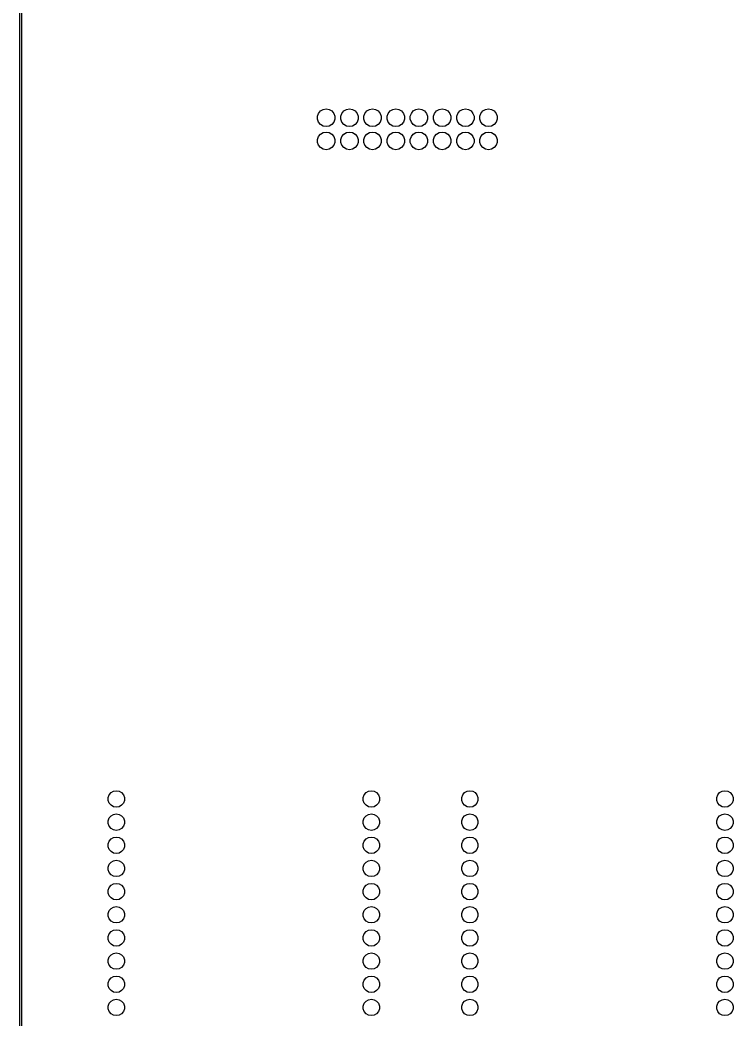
# Model space of a CAD drawing. Extents: x 25 to 346, y -457 to -16.
# Drawn here: x 25.3 to 103.4, y -346.1 to -236.5 of the extents above; entities that cross this region are included whole.
import ezdxf

# ---------------------------------------------------------------- set-up
doc = ezdxf.new("R2010")
doc.units = 0
doc.header["$MEASUREMENT"] = 0
doc.layers.add('BLACK', color=7, linetype='CONTINUOUS')

msp = doc.modelspace()

# ---------------------------------------------------------------- linework, layer by layer
at = {"layer": 'Black'}
for p, q in [((25.325, -456.565), (25.325, -16.51)), ((25.475, -16.585), (25.475, -456.49)), ((58.2565, -246.517), (58.5469, -246.349)), ((58.5469, -246.349), (58.8772, -246.291)), ((58.8772, -246.291), (59.2075, -246.349)), ((59.2075, -246.349), (59.4979, -246.517)), ((60.7965, -246.517), (61.0869, -246.349)), ((61.0869, -246.349), (61.4172, -246.291)), ((61.4172, -246.291), (61.7475, -246.349)), ((61.7475, -246.349), (62.0379, -246.517)), ((63.3365, -246.517), (63.6269, -246.349)), ((63.6269, -246.349), (63.9572, -246.291)), ((63.9572, -246.291), (64.2875, -246.349)), ((64.2875, -246.349), (64.5779, -246.517)), ((65.8765, -246.517), (66.1669, -246.349)), ((66.1669, -246.349), (66.4972, -246.291)), ((66.4972, -246.291), (66.8275, -246.349)), ((66.8275, -246.349), (67.1179, -246.517)), ((68.4165, -246.517), (68.7069, -246.349)), ((68.7069, -246.349), (69.0372, -246.291)), ((69.0372, -246.291), (69.3675, -246.349)), ((69.3675, -246.349), (69.6579, -246.517)), ((70.9565, -246.517), (71.2469, -246.349)), ((71.2469, -246.349), (71.5772, -246.291)), ((71.5772, -246.291), (71.9075, -246.349)), ((71.9075, -246.349), (72.1979, -246.517)), ((73.4965, -246.517), (73.7869, -246.349)), ((73.7869, -246.349), (74.1172, -246.291)), ((74.1172, -246.291), (74.4475, -246.349)), ((74.4475, -246.349), (74.7379, -246.517)), ((76.0365, -246.517), (76.3269, -246.349)), ((76.3269, -246.349), (76.6572, -246.291)), ((76.6572, -246.291), (76.9875, -246.349)), ((76.9875, -246.349), (77.2779, -246.517)), ((57.9262, -247.089), (58.0409, -246.773)), ((57.9262, -247.424), (57.9262, -247.089)), ((58.0409, -247.739), (57.9262, -247.424)), ((58.0409, -246.773), (58.2565, -246.517)), ((59.4979, -246.517), (59.7135, -246.773)), ((59.7135, -246.773), (59.8282, -247.089)), ((59.8282, -247.424), (59.7135, -247.739)), ((59.8282, -247.089), (59.8282, -247.424)), ((60.4662, -247.089), (60.5809, -246.773)), ((60.4662, -247.424), (60.4662, -247.089)), ((60.5809, -247.739), (60.4662, -247.424)), ((60.5809, -246.773), (60.7965, -246.517)), ((62.0379, -246.517), (62.2535, -246.773)), ((62.2535, -246.773), (62.3682, -247.089)), ((62.3682, -247.424), (62.2535, -247.739)), ((62.3682, -247.089), (62.3682, -247.424)), ((63.0062, -247.089), (63.1209, -246.773)), ((63.0062, -247.424), (63.0062, -247.089)), ((63.1209, -247.739), (63.0062, -247.424)), ((63.1209, -246.773), (63.3365, -246.517)), ((64.5779, -246.517), (64.7935, -246.773)), ((64.7935, -246.773), (64.9082, -247.089)), ((64.9082, -247.424), (64.7935, -247.739)), ((64.9082, -247.089), (64.9082, -247.424)), ((65.5462, -247.089), (65.6609, -246.773)), ((65.5462, -247.424), (65.5462, -247.089)), ((65.6609, -247.739), (65.5462, -247.424)), ((65.6609, -246.773), (65.8765, -246.517)), ((67.1179, -246.517), (67.3335, -246.773)), ((67.3335, -246.773), (67.4482, -247.089)), ((67.4482, -247.424), (67.3335, -247.739)), ((67.4482, -247.089), (67.4482, -247.424)), ((68.0862, -247.089), (68.2009, -246.773)), ((68.0862, -247.424), (68.0862, -247.089)), ((68.2009, -247.739), (68.0862, -247.424)), ((68.2009, -246.773), (68.4165, -246.517)), ((69.6579, -246.517), (69.8735, -246.773)), ((69.8735, -246.773), (69.9882, -247.089)), ((69.9882, -247.424), (69.8735, -247.739)), ((69.9882, -247.089), (69.9882, -247.424)), ((70.6262, -247.089), (70.7409, -246.773)), ((70.6262, -247.424), (70.6262, -247.089)), ((70.7409, -247.739), (70.6262, -247.424)), ((70.7409, -246.773), (70.9565, -246.517)), ((72.1979, -246.517), (72.4135, -246.773)), ((72.4135, -246.773), (72.5282, -247.089)), ((72.5282, -247.424), (72.4135, -247.739)), ((72.5282, -247.089), (72.5282, -247.424)), ((73.1662, -247.089), (73.2809, -246.773)), ((73.1662, -247.424), (73.1662, -247.089)), ((73.2809, -247.739), (73.1662, -247.424)), ((73.2809, -246.773), (73.4965, -246.517)), ((74.7379, -246.517), (74.9535, -246.773)), ((74.9535, -246.773), (75.0682, -247.089)), ((75.0682, -247.424), (74.9535, -247.739)), ((75.0682, -247.089), (75.0682, -247.424)), ((75.7062, -247.089), (75.8209, -246.773)), ((75.7062, -247.424), (75.7062, -247.089)), ((75.8209, -247.739), (75.7062, -247.424)), ((75.8209, -246.773), (76.0365, -246.517)), ((77.2779, -246.517), (77.4935, -246.773)), ((77.4935, -246.773), (77.6082, -247.089)), ((77.6082, -247.424), (77.4935, -247.739)), ((77.6082, -247.089), (77.6082, -247.424)), ((58.2565, -247.996), (58.0409, -247.739)), ((58.5469, -248.164), (58.2565, -247.996)), ((58.8772, -248.222), (58.5469, -248.164)), ((59.2075, -248.164), (58.8772, -248.222)), ((59.4979, -247.996), (59.2075, -248.164)), ((59.7135, -247.739), (59.4979, -247.996)), ((60.7965, -247.996), (60.5809, -247.739)), ((61.0869, -248.164), (60.7965, -247.996)), ((61.4172, -248.222), (61.0869, -248.164)), ((61.7475, -248.164), (61.4172, -248.222)), ((62.0379, -247.996), (61.7475, -248.164)), ((62.2535, -247.739), (62.0379, -247.996)), ((63.3365, -247.996), (63.1209, -247.739)), ((63.6269, -248.164), (63.3365, -247.996)), ((63.9572, -248.222), (63.6269, -248.164)), ((64.2875, -248.164), (63.9572, -248.222)), ((64.5779, -247.996), (64.2875, -248.164)), ((64.7935, -247.739), (64.5779, -247.996)), ((65.8765, -247.996), (65.6609, -247.739)), ((66.1669, -248.164), (65.8765, -247.996)), ((66.4972, -248.222), (66.1669, -248.164)), ((66.8275, -248.164), (66.4972, -248.222)), ((67.1179, -247.996), (66.8275, -248.164)), ((67.3335, -247.739), (67.1179, -247.996)), ((68.4165, -247.996), (68.2009, -247.739)), ((68.7069, -248.164), (68.4165, -247.996)), ((69.0372, -248.222), (68.7069, -248.164)), ((69.3675, -248.164), (69.0372, -248.222)), ((69.6579, -247.996), (69.3675, -248.164)), ((69.8735, -247.739), (69.6579, -247.996)), ((70.9565, -247.996), (70.7409, -247.739)), ((71.2469, -248.164), (70.9565, -247.996)), ((71.5772, -248.222), (71.2469, -248.164)), ((71.9075, -248.164), (71.5772, -248.222)), ((72.1979, -247.996), (71.9075, -248.164)), ((72.4135, -247.739), (72.1979, -247.996)), ((73.4965, -247.996), (73.2809, -247.739)), ((73.7869, -248.164), (73.4965, -247.996)), ((74.1172, -248.222), (73.7869, -248.164)), ((74.4475, -248.164), (74.1172, -248.222)), ((74.7379, -247.996), (74.4475, -248.164)), ((74.9535, -247.739), (74.7379, -247.996)), ((76.0365, -247.996), (75.8209, -247.739)), ((76.3269, -248.164), (76.0365, -247.996)), ((76.6572, -248.222), (76.3269, -248.164)), ((76.9875, -248.164), (76.6572, -248.222)), ((77.2779, -247.996), (76.9875, -248.164)), ((77.4935, -247.739), (77.2779, -247.996)), ((57.9262, -249.629), (58.0409, -249.313)), ((57.9262, -249.964), (57.9262, -249.629)), ((58.0409, -249.313), (58.2565, -249.057)), ((58.2565, -249.057), (58.5469, -248.889)), ((58.5469, -248.889), (58.8772, -248.831)), ((58.8772, -248.831), (59.2075, -248.889)), ((59.2075, -248.889), (59.4979, -249.057)), ((59.4979, -249.057), (59.7135, -249.313)), ((59.7135, -249.313), (59.8282, -249.629)), ((59.8282, -249.629), (59.8282, -249.964)), ((60.4662, -249.629), (60.5809, -249.313)), ((60.4662, -249.964), (60.4662, -249.629)), ((60.5809, -249.313), (60.7965, -249.057)), ((60.7965, -249.057), (61.0869, -248.889)), ((61.0869, -248.889), (61.4172, -248.831)), ((61.4172, -248.831), (61.7475, -248.889)), ((61.7475, -248.889), (62.0379, -249.057)), ((62.0379, -249.057), (62.2535, -249.313)), ((62.2535, -249.313), (62.3682, -249.629)), ((62.3682, -249.629), (62.3682, -249.964)), ((63.0062, -249.629), (63.1209, -249.313)), ((63.0062, -249.964), (63.0062, -249.629)), ((63.1209, -249.313), (63.3365, -249.057)), ((63.3365, -249.057), (63.6269, -248.889)), ((63.6269, -248.889), (63.9572, -248.831)), ((63.9572, -248.831), (64.2875, -248.889)), ((64.2875, -248.889), (64.5779, -249.057)), ((64.5779, -249.057), (64.7935, -249.313)), ((64.7935, -249.313), (64.9082, -249.629)), ((64.9082, -249.629), (64.9082, -249.964)), ((65.5462, -249.629), (65.6609, -249.313)), ((65.5462, -249.964), (65.5462, -249.629)), ((65.6609, -249.313), (65.8765, -249.057)), ((65.8765, -249.057), (66.1669, -248.889)), ((66.1669, -248.889), (66.4972, -248.831)), ((66.4972, -248.831), (66.8275, -248.889)), ((66.8275, -248.889), (67.1179, -249.057)), ((67.1179, -249.057), (67.3335, -249.313)), ((67.3335, -249.313), (67.4482, -249.629)), ((67.4482, -249.629), (67.4482, -249.964)), ((68.0862, -249.629), (68.2009, -249.313)), ((68.0862, -249.964), (68.0862, -249.629)), ((68.2009, -249.313), (68.4165, -249.057)), ((68.4165, -249.057), (68.7069, -248.889)), ((68.7069, -248.889), (69.0372, -248.831)), ((69.0372, -248.831), (69.3675, -248.889)), ((69.3675, -248.889), (69.6579, -249.057)), ((69.6579, -249.057), (69.8735, -249.313)), ((69.8735, -249.313), (69.9882, -249.629)), ((69.9882, -249.629), (69.9882, -249.964)), ((70.6262, -249.629), (70.7409, -249.313)), ((70.6262, -249.964), (70.6262, -249.629)), ((70.7409, -249.313), (70.9565, -249.057)), ((70.9565, -249.057), (71.2469, -248.889)), ((71.2469, -248.889), (71.5772, -248.831)), ((71.5772, -248.831), (71.9075, -248.889)), ((71.9075, -248.889), (72.1979, -249.057)), ((72.1979, -249.057), (72.4135, -249.313)), ((72.4135, -249.313), (72.5282, -249.629)), ((72.5282, -249.629), (72.5282, -249.964)), ((73.1662, -249.629), (73.2809, -249.313)), ((73.1662, -249.964), (73.1662, -249.629)), ((73.2809, -249.313), (73.4965, -249.057)), ((73.4965, -249.057), (73.7869, -248.889)), ((73.7869, -248.889), (74.1172, -248.831)), ((74.1172, -248.831), (74.4475, -248.889)), ((74.4475, -248.889), (74.7379, -249.057)), ((74.7379, -249.057), (74.9535, -249.313)), ((74.9535, -249.313), (75.0682, -249.629)), ((75.0682, -249.629), (75.0682, -249.964)), ((75.7062, -249.629), (75.8209, -249.313)), ((75.7062, -249.964), (75.7062, -249.629)), ((75.8209, -249.313), (76.0365, -249.057)), ((76.0365, -249.057), (76.3269, -248.889)), ((76.3269, -248.889), (76.6572, -248.831)), ((76.6572, -248.831), (76.9875, -248.889)), ((76.9875, -248.889), (77.2779, -249.057)), ((77.2779, -249.057), (77.4935, -249.313)), ((77.4935, -249.313), (77.6082, -249.629)), ((77.6082, -249.629), (77.6082, -249.964)), ((58.0409, -250.279), (57.9262, -249.964)), ((58.2565, -250.536), (58.0409, -250.279)), ((58.5469, -250.704), (58.2565, -250.536)), ((58.8772, -250.762), (58.5469, -250.704)), ((59.2075, -250.704), (58.8772, -250.762)), ((59.4979, -250.536), (59.2075, -250.704)), ((59.7135, -250.279), (59.4979, -250.536)), ((59.8282, -249.964), (59.7135, -250.279)), ((60.5809, -250.279), (60.4662, -249.964)), ((60.7965, -250.536), (60.5809, -250.279)), ((61.0869, -250.704), (60.7965, -250.536)), ((61.4172, -250.762), (61.0869, -250.704)), ((61.7475, -250.704), (61.4172, -250.762)), ((62.0379, -250.536), (61.7475, -250.704)), ((62.2535, -250.279), (62.0379, -250.536)), ((62.3682, -249.964), (62.2535, -250.279)), ((63.1209, -250.279), (63.0062, -249.964)), ((63.3365, -250.536), (63.1209, -250.279)), ((63.6269, -250.704), (63.3365, -250.536)), ((63.9572, -250.762), (63.6269, -250.704)), ((64.2875, -250.704), (63.9572, -250.762)), ((64.5779, -250.536), (64.2875, -250.704)), ((64.7935, -250.279), (64.5779, -250.536)), ((64.9082, -249.964), (64.7935, -250.279)), ((65.6609, -250.279), (65.5462, -249.964)), ((65.8765, -250.536), (65.6609, -250.279)), ((66.1669, -250.704), (65.8765, -250.536)), ((66.4972, -250.762), (66.1669, -250.704)), ((66.8275, -250.704), (66.4972, -250.762)), ((67.1179, -250.536), (66.8275, -250.704)), ((67.3335, -250.279), (67.1179, -250.536)), ((67.4482, -249.964), (67.3335, -250.279)), ((68.2009, -250.279), (68.0862, -249.964)), ((68.4165, -250.536), (68.2009, -250.279)), ((68.7069, -250.704), (68.4165, -250.536)), ((69.0372, -250.762), (68.7069, -250.704)), ((69.3675, -250.704), (69.0372, -250.762)), ((69.6579, -250.536), (69.3675, -250.704)), ((69.8735, -250.279), (69.6579, -250.536)), ((69.9882, -249.964), (69.8735, -250.279)), ((70.7409, -250.279), (70.6262, -249.964)), ((70.9565, -250.536), (70.7409, -250.279)), ((71.2469, -250.704), (70.9565, -250.536)), ((71.5772, -250.762), (71.2469, -250.704)), ((71.9075, -250.704), (71.5772, -250.762)), ((72.1979, -250.536), (71.9075, -250.704)), ((72.4135, -250.279), (72.1979, -250.536)), ((72.5282, -249.964), (72.4135, -250.279)), ((73.2809, -250.279), (73.1662, -249.964)), ((73.4965, -250.536), (73.2809, -250.279)), ((73.7869, -250.704), (73.4965, -250.536)), ((74.1172, -250.762), (73.7869, -250.704)), ((74.4475, -250.704), (74.1172, -250.762)), ((74.7379, -250.536), (74.4475, -250.704)), ((74.9535, -250.279), (74.7379, -250.536)), ((75.0682, -249.964), (74.9535, -250.279)), ((75.8209, -250.279), (75.7062, -249.964)), ((76.0365, -250.536), (75.8209, -250.279)), ((76.3269, -250.704), (76.0365, -250.536)), ((76.6572, -250.762), (76.3269, -250.704)), ((76.9875, -250.704), (76.6572, -250.762)), ((77.2779, -250.536), (76.9875, -250.704)), ((77.4935, -250.279), (77.2779, -250.536)), ((77.6082, -249.964), (77.4935, -250.279)), ((34.9893, -321.788), (35.0964, -321.494)), ((34.9893, -322.102), (34.9893, -321.788)), ((35.0964, -321.494), (35.2977, -321.254)), ((35.2977, -321.254), (35.569, -321.097)), ((35.569, -321.097), (35.8775, -321.043)), ((35.8775, -321.043), (36.186, -321.097)), ((36.186, -321.097), (36.4573, -321.254)), ((36.4573, -321.254), (36.6586, -321.494)), ((36.6586, -321.494), (36.7657, -321.788)), ((36.7657, -321.788), (36.7657, -322.102)), ((62.9293, -321.788), (63.0364, -321.494)), ((62.9293, -322.102), (62.9293, -321.788)), ((63.0364, -321.494), (63.2377, -321.254)), ((63.2377, -321.254), (63.509, -321.097)), ((63.509, -321.097), (63.8175, -321.043)), ((63.8175, -321.043), (64.126, -321.097)), ((64.126, -321.097), (64.3973, -321.254)), ((64.3973, -321.254), (64.5986, -321.494)), ((64.5986, -321.494), (64.7057, -321.788)), ((64.7057, -321.788), (64.7057, -322.102)), ((73.7243, -321.788), (73.8314, -321.494)), ((73.7243, -322.102), (73.7243, -321.788)), ((73.8314, -321.494), (74.0327, -321.254)), ((74.0327, -321.254), (74.304, -321.097)), ((74.304, -321.097), (74.6125, -321.043)), ((74.6125, -321.043), (74.921, -321.097)), ((74.921, -321.097), (75.1923, -321.254)), ((75.1923, -321.254), (75.3936, -321.494)), ((75.3936, -321.494), (75.5007, -321.788)), ((75.5007, -321.788), (75.5007, -322.102)), ((101.664, -321.788), (101.771, -321.494)), ((101.664, -322.102), (101.664, -321.788)), ((101.771, -321.494), (101.973, -321.254)), ((101.973, -321.254), (102.244, -321.097)), ((102.244, -321.097), (102.552, -321.043)), ((102.552, -321.043), (102.861, -321.097)), ((102.861, -321.097), (103.132, -321.254)), ((103.132, -321.254), (103.334, -321.494)), ((103.334, -321.494), (103.441, -321.788)), ((103.441, -321.788), (103.441, -322.102)), ((35.0964, -322.396), (34.9893, -322.102)), ((35.2977, -322.636), (35.0964, -322.396)), ((35.569, -322.793), (35.2977, -322.636)), ((35.8775, -322.847), (35.569, -322.793)), ((36.186, -322.793), (35.8775, -322.847)), ((36.4573, -322.636), (36.186, -322.793)), ((36.6586, -322.396), (36.4573, -322.636)), ((36.7657, -322.102), (36.6586, -322.396)), ((63.0364, -322.396), (62.9293, -322.102)), ((63.2377, -322.636), (63.0364, -322.396)), ((63.509, -322.793), (63.2377, -322.636)), ((63.8175, -322.847), (63.509, -322.793)), ((64.126, -322.793), (63.8175, -322.847)), ((64.3973, -322.636), (64.126, -322.793)), ((64.5986, -322.396), (64.3973, -322.636)), ((64.7057, -322.102), (64.5986, -322.396)), ((73.8314, -322.396), (73.7243, -322.102)), ((74.0327, -322.636), (73.8314, -322.396)), ((74.304, -322.793), (74.0327, -322.636)), ((74.6125, -322.847), (74.304, -322.793)), ((74.921, -322.793), (74.6125, -322.847)), ((75.1923, -322.636), (74.921, -322.793)), ((75.3936, -322.396), (75.1923, -322.636)), ((75.5007, -322.102), (75.3936, -322.396)), ((101.771, -322.396), (101.664, -322.102)), ((101.973, -322.636), (101.771, -322.396)), ((102.244, -322.793), (101.973, -322.636)), ((102.552, -322.847), (102.244, -322.793)), ((102.861, -322.793), (102.552, -322.847)), ((103.132, -322.636), (102.861, -322.793)), ((103.334, -322.396), (103.132, -322.636)), ((103.441, -322.102), (103.334, -322.396)), ((34.9893, -324.328), (35.0964, -324.034)), ((35.0964, -324.034), (35.2977, -323.794)), ((35.2977, -323.794), (35.569, -323.637)), ((35.569, -323.637), (35.8775, -323.583)), ((35.8775, -323.583), (36.186, -323.637)), ((36.186, -323.637), (36.4573, -323.794)), ((36.4573, -323.794), (36.6586, -324.034)), ((36.6586, -324.034), (36.7657, -324.328)), ((62.9293, -324.328), (63.0364, -324.034)), ((63.0364, -324.034), (63.2377, -323.794)), ((63.2377, -323.794), (63.509, -323.637)), ((63.509, -323.637), (63.8175, -323.583)), ((63.8175, -323.583), (64.126, -323.637)), ((64.126, -323.637), (64.3973, -323.794)), ((64.3973, -323.794), (64.5986, -324.034)), ((64.5986, -324.034), (64.7057, -324.328)), ((73.7243, -324.328), (73.8314, -324.034)), ((73.8314, -324.034), (74.0327, -323.794)), ((74.0327, -323.794), (74.304, -323.637)), ((74.304, -323.637), (74.6125, -323.583)), ((74.6125, -323.583), (74.921, -323.637)), ((74.921, -323.637), (75.1923, -323.794)), ((75.1923, -323.794), (75.3936, -324.034)), ((75.3936, -324.034), (75.5007, -324.328)), ((101.664, -324.328), (101.771, -324.034)), ((101.771, -324.034), (101.973, -323.794)), ((101.973, -323.794), (102.244, -323.637)), ((102.244, -323.637), (102.552, -323.583)), ((102.552, -323.583), (102.861, -323.637)), ((102.861, -323.637), (103.132, -323.794)), ((103.132, -323.794), (103.334, -324.034)), ((103.334, -324.034), (103.441, -324.328)), ((34.9893, -324.642), (34.9893, -324.328)), ((35.0964, -324.936), (34.9893, -324.642)), ((35.2977, -325.176), (35.0964, -324.936)), ((35.569, -325.333), (35.2977, -325.176)), ((36.4573, -325.176), (36.186, -325.333)), ((36.6586, -324.936), (36.4573, -325.176)), ((36.7657, -324.642), (36.6586, -324.936)), ((36.7657, -324.328), (36.7657, -324.642)), ((62.9293, -324.642), (62.9293, -324.328)), ((63.0364, -324.936), (62.9293, -324.642)), ((63.2377, -325.176), (63.0364, -324.936)), ((63.509, -325.333), (63.2377, -325.176)), ((64.3973, -325.176), (64.126, -325.333)), ((64.5986, -324.936), (64.3973, -325.176)), ((64.7057, -324.642), (64.5986, -324.936)), ((64.7057, -324.328), (64.7057, -324.642)), ((73.7243, -324.642), (73.7243, -324.328)), ((73.8314, -324.936), (73.7243, -324.642)), ((74.0327, -325.176), (73.8314, -324.936)), ((74.304, -325.333), (74.0327, -325.176)), ((75.1923, -325.176), (74.921, -325.333)), ((75.3936, -324.936), (75.1923, -325.176)), ((75.5007, -324.642), (75.3936, -324.936)), ((75.5007, -324.328), (75.5007, -324.642)), ((101.664, -324.642), (101.664, -324.328)), ((101.771, -324.936), (101.664, -324.642)), ((101.973, -325.176), (101.771, -324.936)), ((102.244, -325.333), (101.973, -325.176)), ((103.132, -325.176), (102.861, -325.333)), ((103.334, -324.936), (103.132, -325.176)), ((103.441, -324.642), (103.334, -324.936)), ((103.441, -324.328), (103.441, -324.642)), ((35.0964, -326.574), (35.2977, -326.334)), ((35.2977, -326.334), (35.569, -326.177)), ((35.8775, -325.387), (35.569, -325.333)), ((35.569, -326.177), (35.8775, -326.123)), ((36.186, -325.333), (35.8775, -325.387)), ((35.8775, -326.123), (36.186, -326.177)), ((36.186, -326.177), (36.4573, -326.334)), ((36.4573, -326.334), (36.6586, -326.574)), ((63.0364, -326.574), (63.2377, -326.334)), ((63.2377, -326.334), (63.509, -326.177)), ((63.8175, -325.387), (63.509, -325.333)), ((63.509, -326.177), (63.8175, -326.123)), ((64.126, -325.333), (63.8175, -325.387)), ((63.8175, -326.123), (64.126, -326.177)), ((64.126, -326.177), (64.3973, -326.334)), ((64.3973, -326.334), (64.5986, -326.574)), ((73.8314, -326.574), (74.0327, -326.334)), ((74.0327, -326.334), (74.304, -326.177)), ((74.6125, -325.387), (74.304, -325.333)), ((74.304, -326.177), (74.6125, -326.123)), ((74.921, -325.333), (74.6125, -325.387)), ((74.6125, -326.123), (74.921, -326.177)), ((74.921, -326.177), (75.1923, -326.334)), ((75.1923, -326.334), (75.3936, -326.574)), ((101.771, -326.574), (101.973, -326.334)), ((101.973, -326.334), (102.244, -326.177)), ((102.552, -325.387), (102.244, -325.333)), ((102.244, -326.177), (102.552, -326.123)), ((102.861, -325.333), (102.552, -325.387)), ((102.552, -326.123), (102.861, -326.177)), ((102.861, -326.177), (103.132, -326.334)), ((103.132, -326.334), (103.334, -326.574)), ((34.9893, -326.868), (35.0964, -326.574)), ((34.9893, -327.182), (34.9893, -326.868)), ((35.0964, -327.476), (34.9893, -327.182)), ((35.2977, -327.716), (35.0964, -327.476)), ((36.6586, -327.476), (36.4573, -327.716)), ((36.6586, -326.574), (36.7657, -326.868)), ((36.7657, -327.182), (36.6586, -327.476)), ((36.7657, -326.868), (36.7657, -327.182)), ((62.9293, -326.868), (63.0364, -326.574)), ((62.9293, -327.182), (62.9293, -326.868)), ((63.0364, -327.476), (62.9293, -327.182)), ((63.2377, -327.716), (63.0364, -327.476)), ((64.5986, -327.476), (64.3973, -327.716)), ((64.5986, -326.574), (64.7057, -326.868)), ((64.7057, -327.182), (64.5986, -327.476)), ((64.7057, -326.868), (64.7057, -327.182)), ((73.7243, -326.868), (73.8314, -326.574)), ((73.7243, -327.182), (73.7243, -326.868)), ((73.8314, -327.476), (73.7243, -327.182)), ((74.0327, -327.716), (73.8314, -327.476)), ((75.3936, -327.476), (75.1923, -327.716)), ((75.3936, -326.574), (75.5007, -326.868)), ((75.5007, -327.182), (75.3936, -327.476)), ((75.5007, -326.868), (75.5007, -327.182)), ((101.664, -326.868), (101.771, -326.574)), ((101.664, -327.182), (101.664, -326.868)), ((101.771, -327.476), (101.664, -327.182)), ((101.973, -327.716), (101.771, -327.476)), ((103.334, -327.476), (103.132, -327.716)), ((103.334, -326.574), (103.441, -326.868)), ((103.441, -327.182), (103.334, -327.476)), ((103.441, -326.868), (103.441, -327.182)), ((35.569, -327.873), (35.2977, -327.716)), ((35.8775, -327.927), (35.569, -327.873)), ((36.186, -327.873), (35.8775, -327.927)), ((36.4573, -327.716), (36.186, -327.873)), ((63.509, -327.873), (63.2377, -327.716)), ((63.8175, -327.927), (63.509, -327.873)), ((64.126, -327.873), (63.8175, -327.927)), ((64.3973, -327.716), (64.126, -327.873)), ((74.304, -327.873), (74.0327, -327.716)), ((74.6125, -327.927), (74.304, -327.873)), ((74.921, -327.873), (74.6125, -327.927)), ((75.1923, -327.716), (74.921, -327.873)), ((102.244, -327.873), (101.973, -327.716)), ((102.552, -327.927), (102.244, -327.873)), ((102.861, -327.873), (102.552, -327.927)), ((103.132, -327.716), (102.861, -327.873)), ((34.9893, -329.408), (35.0964, -329.114)), ((34.9893, -329.722), (34.9893, -329.408)), ((35.0964, -329.114), (35.2977, -328.874)), ((35.2977, -328.874), (35.569, -328.717)), ((35.569, -328.717), (35.8775, -328.663)), ((35.8775, -328.663), (36.186, -328.717)), ((36.186, -328.717), (36.4573, -328.874)), ((36.4573, -328.874), (36.6586, -329.114)), ((36.6586, -329.114), (36.7657, -329.408)), ((36.7657, -329.408), (36.7657, -329.722)), ((62.9293, -329.408), (63.0364, -329.114)), ((62.9293, -329.722), (62.9293, -329.408)), ((63.0364, -329.114), (63.2377, -328.874)), ((63.2377, -328.874), (63.509, -328.717)), ((63.509, -328.717), (63.8175, -328.663)), ((63.8175, -328.663), (64.126, -328.717)), ((64.126, -328.717), (64.3973, -328.874)), ((64.3973, -328.874), (64.5986, -329.114)), ((64.5986, -329.114), (64.7057, -329.408)), ((64.7057, -329.408), (64.7057, -329.722)), ((73.7243, -329.408), (73.8314, -329.114)), ((73.7243, -329.722), (73.7243, -329.408)), ((73.8314, -329.114), (74.0327, -328.874)), ((74.0327, -328.874), (74.304, -328.717)), ((74.304, -328.717), (74.6125, -328.663)), ((74.6125, -328.663), (74.921, -328.717)), ((74.921, -328.717), (75.1923, -328.874)), ((75.1923, -328.874), (75.3936, -329.114)), ((75.3936, -329.114), (75.5007, -329.408)), ((75.5007, -329.408), (75.5007, -329.722)), ((101.664, -329.408), (101.771, -329.114)), ((101.664, -329.722), (101.664, -329.408)), ((101.771, -329.114), (101.973, -328.874)), ((101.973, -328.874), (102.244, -328.717)), ((102.244, -328.717), (102.552, -328.663)), ((102.552, -328.663), (102.861, -328.717)), ((102.861, -328.717), (103.132, -328.874)), ((103.132, -328.874), (103.334, -329.114)), ((103.334, -329.114), (103.441, -329.408)), ((103.441, -329.408), (103.441, -329.722)), ((35.0964, -330.016), (34.9893, -329.722)), ((35.2977, -330.256), (35.0964, -330.016)), ((35.569, -330.413), (35.2977, -330.256)), ((35.8775, -330.467), (35.569, -330.413)), ((36.186, -330.413), (35.8775, -330.467)), ((36.4573, -330.256), (36.186, -330.413)), ((36.6586, -330.016), (36.4573, -330.256)), ((36.7657, -329.722), (36.6586, -330.016)), ((63.0364, -330.016), (62.9293, -329.722)), ((63.2377, -330.256), (63.0364, -330.016)), ((63.509, -330.413), (63.2377, -330.256)), ((63.8175, -330.467), (63.509, -330.413)), ((64.126, -330.413), (63.8175, -330.467)), ((64.3973, -330.256), (64.126, -330.413)), ((64.5986, -330.016), (64.3973, -330.256)), ((64.7057, -329.722), (64.5986, -330.016)), ((73.8314, -330.016), (73.7243, -329.722)), ((74.0327, -330.256), (73.8314, -330.016)), ((74.304, -330.413), (74.0327, -330.256)), ((74.6125, -330.467), (74.304, -330.413)), ((74.921, -330.413), (74.6125, -330.467)), ((75.1923, -330.256), (74.921, -330.413)), ((75.3936, -330.016), (75.1923, -330.256)), ((75.5007, -329.722), (75.3936, -330.016)), ((101.771, -330.016), (101.664, -329.722)), ((101.973, -330.256), (101.771, -330.016)), ((102.244, -330.413), (101.973, -330.256)), ((102.552, -330.467), (102.244, -330.413)), ((102.861, -330.413), (102.552, -330.467)), ((103.132, -330.256), (102.861, -330.413)), ((103.334, -330.016), (103.132, -330.256)), ((103.441, -329.722), (103.334, -330.016)), ((34.9893, -331.948), (35.0964, -331.654)), ((35.0964, -331.654), (35.2977, -331.414)), ((35.2977, -331.414), (35.569, -331.257)), ((35.569, -331.257), (35.8775, -331.203)), ((35.8775, -331.203), (36.186, -331.257)), ((36.186, -331.257), (36.4573, -331.414)), ((36.4573, -331.414), (36.6586, -331.654)), ((36.6586, -331.654), (36.7657, -331.948)), ((62.9293, -331.948), (63.0364, -331.654)), ((63.0364, -331.654), (63.2377, -331.414)), ((63.2377, -331.414), (63.509, -331.257)), ((63.509, -331.257), (63.8175, -331.203)), ((63.8175, -331.203), (64.126, -331.257)), ((64.126, -331.257), (64.3973, -331.414)), ((64.3973, -331.414), (64.5986, -331.654)), ((64.5986, -331.654), (64.7057, -331.948)), ((73.7243, -331.948), (73.8314, -331.654)), ((73.8314, -331.654), (74.0327, -331.414)), ((74.0327, -331.414), (74.304, -331.257)), ((74.304, -331.257), (74.6125, -331.203)), ((74.6125, -331.203), (74.921, -331.257)), ((74.921, -331.257), (75.1923, -331.414)), ((75.1923, -331.414), (75.3936, -331.654)), ((75.3936, -331.654), (75.5007, -331.948)), ((101.664, -331.948), (101.771, -331.654)), ((101.771, -331.654), (101.973, -331.414)), ((101.973, -331.414), (102.244, -331.257)), ((102.244, -331.257), (102.552, -331.203)), ((102.552, -331.203), (102.861, -331.257)), ((102.861, -331.257), (103.132, -331.414)), ((103.132, -331.414), (103.334, -331.654)), ((103.334, -331.654), (103.441, -331.948)), ((34.9893, -332.262), (34.9893, -331.948)), ((35.0964, -332.556), (34.9893, -332.262)), ((35.2977, -332.796), (35.0964, -332.556)), ((35.569, -332.953), (35.2977, -332.796)), ((35.8775, -333.007), (35.569, -332.953)), ((36.186, -332.953), (35.8775, -333.007)), ((36.4573, -332.796), (36.186, -332.953)), ((36.6586, -332.556), (36.4573, -332.796)), ((36.7657, -332.262), (36.6586, -332.556)), ((36.7657, -331.948), (36.7657, -332.262)), ((62.9293, -332.262), (62.9293, -331.948)), ((63.0364, -332.556), (62.9293, -332.262)), ((63.2377, -332.796), (63.0364, -332.556)), ((63.509, -332.953), (63.2377, -332.796)), ((63.8175, -333.007), (63.509, -332.953)), ((64.126, -332.953), (63.8175, -333.007)), ((64.3973, -332.796), (64.126, -332.953)), ((64.5986, -332.556), (64.3973, -332.796)), ((64.7057, -332.262), (64.5986, -332.556)), ((64.7057, -331.948), (64.7057, -332.262)), ((73.7243, -332.262), (73.7243, -331.948)), ((73.8314, -332.556), (73.7243, -332.262)), ((74.0327, -332.796), (73.8314, -332.556)), ((74.304, -332.953), (74.0327, -332.796)), ((74.6125, -333.007), (74.304, -332.953)), ((74.921, -332.953), (74.6125, -333.007)), ((75.1923, -332.796), (74.921, -332.953)), ((75.3936, -332.556), (75.1923, -332.796)), ((75.5007, -332.262), (75.3936, -332.556)), ((75.5007, -331.948), (75.5007, -332.262)), ((101.664, -332.262), (101.664, -331.948)), ((101.771, -332.556), (101.664, -332.262)), ((101.973, -332.796), (101.771, -332.556)), ((102.244, -332.953), (101.973, -332.796)), ((102.552, -333.007), (102.244, -332.953)), ((102.861, -332.953), (102.552, -333.007)), ((103.132, -332.796), (102.861, -332.953)), ((103.334, -332.556), (103.132, -332.796)), ((103.441, -332.262), (103.334, -332.556)), ((103.441, -331.948), (103.441, -332.262)), ((35.0964, -334.194), (35.2977, -333.954)), ((35.2977, -333.954), (35.569, -333.797)), ((35.569, -333.797), (35.8775, -333.743)), ((35.8775, -333.743), (36.186, -333.797)), ((36.186, -333.797), (36.4573, -333.954)), ((36.4573, -333.954), (36.6586, -334.194)), ((63.0364, -334.194), (63.2377, -333.954)), ((63.2377, -333.954), (63.509, -333.797)), ((63.509, -333.797), (63.8175, -333.743)), ((63.8175, -333.743), (64.126, -333.797)), ((64.126, -333.797), (64.3973, -333.954)), ((64.3973, -333.954), (64.5986, -334.194)), ((73.8314, -334.194), (74.0327, -333.954)), ((74.0327, -333.954), (74.304, -333.797)), ((74.304, -333.797), (74.6125, -333.743)), ((74.6125, -333.743), (74.921, -333.797)), ((74.921, -333.797), (75.1923, -333.954)), ((75.1923, -333.954), (75.3936, -334.194)), ((101.771, -334.194), (101.973, -333.954)), ((101.973, -333.954), (102.244, -333.797)), ((102.244, -333.797), (102.552, -333.743)), ((102.552, -333.743), (102.861, -333.797)), ((102.861, -333.797), (103.132, -333.954)), ((103.132, -333.954), (103.334, -334.194)), ((34.9893, -334.488), (35.0964, -334.194)), ((34.9893, -334.802), (34.9893, -334.488)), ((35.0964, -335.096), (34.9893, -334.802)), ((35.2977, -335.336), (35.0964, -335.096)), ((36.6586, -335.096), (36.4573, -335.336)), ((36.6586, -334.194), (36.7657, -334.488)), ((36.7657, -334.802), (36.6586, -335.096)), ((36.7657, -334.488), (36.7657, -334.802)), ((62.9293, -334.488), (63.0364, -334.194)), ((62.9293, -334.802), (62.9293, -334.488)), ((63.0364, -335.096), (62.9293, -334.802)), ((63.2377, -335.336), (63.0364, -335.096)), ((64.5986, -335.096), (64.3973, -335.336)), ((64.5986, -334.194), (64.7057, -334.488)), ((64.7057, -334.802), (64.5986, -335.096)), ((64.7057, -334.488), (64.7057, -334.802)), ((73.7243, -334.488), (73.8314, -334.194)), ((73.7243, -334.802), (73.7243, -334.488)), ((73.8314, -335.096), (73.7243, -334.802)), ((74.0327, -335.336), (73.8314, -335.096)), ((75.3936, -335.096), (75.1923, -335.336)), ((75.3936, -334.194), (75.5007, -334.488)), ((75.5007, -334.802), (75.3936, -335.096)), ((75.5007, -334.488), (75.5007, -334.802)), ((101.664, -334.488), (101.771, -334.194)), ((101.664, -334.802), (101.664, -334.488)), ((101.771, -335.096), (101.664, -334.802)), ((101.973, -335.336), (101.771, -335.096)), ((103.334, -335.096), (103.132, -335.336)), ((103.334, -334.194), (103.441, -334.488)), ((103.441, -334.802), (103.334, -335.096)), ((103.441, -334.488), (103.441, -334.802)), ((35.569, -335.493), (35.2977, -335.336)), ((35.8775, -335.547), (35.569, -335.493)), ((36.186, -335.493), (35.8775, -335.547)), ((36.4573, -335.336), (36.186, -335.493)), ((63.509, -335.493), (63.2377, -335.336)), ((63.8175, -335.547), (63.509, -335.493)), ((64.126, -335.493), (63.8175, -335.547)), ((64.3973, -335.336), (64.126, -335.493)), ((74.304, -335.493), (74.0327, -335.336)), ((74.6125, -335.547), (74.304, -335.493)), ((74.921, -335.493), (74.6125, -335.547)), ((75.1923, -335.336), (74.921, -335.493)), ((102.244, -335.493), (101.973, -335.336)), ((102.552, -335.547), (102.244, -335.493)), ((102.861, -335.493), (102.552, -335.547)), ((103.132, -335.336), (102.861, -335.493)), ((34.9893, -337.028), (35.0964, -336.734)), ((34.9893, -337.342), (34.9893, -337.028)), ((35.0964, -337.636), (34.9893, -337.342)), ((35.0964, -336.734), (35.2977, -336.494)), ((35.2977, -336.494), (35.569, -336.337)), ((35.569, -336.337), (35.8775, -336.283)), ((35.8775, -336.283), (36.186, -336.337)), ((36.186, -336.337), (36.4573, -336.494)), ((36.4573, -336.494), (36.6586, -336.734)), ((36.6586, -336.734), (36.7657, -337.028)), ((36.7657, -337.342), (36.6586, -337.636)), ((36.7657, -337.028), (36.7657, -337.342)), ((62.9293, -337.028), (63.0364, -336.734)), ((62.9293, -337.342), (62.9293, -337.028)), ((63.0364, -337.636), (62.9293, -337.342)), ((63.0364, -336.734), (63.2377, -336.494)), ((63.2377, -336.494), (63.509, -336.337)), ((63.509, -336.337), (63.8175, -336.283)), ((63.8175, -336.283), (64.126, -336.337)), ((64.126, -336.337), (64.3973, -336.494)), ((64.3973, -336.494), (64.5986, -336.734)), ((64.5986, -336.734), (64.7057, -337.028)), ((64.7057, -337.342), (64.5986, -337.636)), ((64.7057, -337.028), (64.7057, -337.342)), ((73.7243, -337.028), (73.8314, -336.734)), ((73.7243, -337.342), (73.7243, -337.028)), ((73.8314, -337.636), (73.7243, -337.342)), ((73.8314, -336.734), (74.0327, -336.494)), ((74.0327, -336.494), (74.304, -336.337)), ((74.304, -336.337), (74.6125, -336.283)), ((74.6125, -336.283), (74.921, -336.337)), ((74.921, -336.337), (75.1923, -336.494)), ((75.1923, -336.494), (75.3936, -336.734)), ((75.3936, -336.734), (75.5007, -337.028)), ((75.5007, -337.342), (75.3936, -337.636)), ((75.5007, -337.028), (75.5007, -337.342)), ((101.664, -337.028), (101.771, -336.734)), ((101.664, -337.342), (101.664, -337.028)), ((101.771, -337.636), (101.664, -337.342)), ((101.771, -336.734), (101.973, -336.494)), ((101.973, -336.494), (102.244, -336.337)), ((102.244, -336.337), (102.552, -336.283)), ((102.552, -336.283), (102.861, -336.337)), ((102.861, -336.337), (103.132, -336.494)), ((103.132, -336.494), (103.334, -336.734)), ((103.334, -336.734), (103.441, -337.028)), ((103.441, -337.342), (103.334, -337.636)), ((103.441, -337.028), (103.441, -337.342)), ((35.2977, -337.876), (35.0964, -337.636)), ((35.569, -338.033), (35.2977, -337.876)), ((35.8775, -338.087), (35.569, -338.033)), ((36.186, -338.033), (35.8775, -338.087)), ((36.4573, -337.876), (36.186, -338.033)), ((36.6586, -337.636), (36.4573, -337.876)), ((63.2377, -337.876), (63.0364, -337.636)), ((63.509, -338.033), (63.2377, -337.876)), ((63.8175, -338.087), (63.509, -338.033)), ((64.126, -338.033), (63.8175, -338.087)), ((64.3973, -337.876), (64.126, -338.033)), ((64.5986, -337.636), (64.3973, -337.876)), ((74.0327, -337.876), (73.8314, -337.636)), ((74.304, -338.033), (74.0327, -337.876)), ((74.6125, -338.087), (74.304, -338.033)), ((74.921, -338.033), (74.6125, -338.087)), ((75.1923, -337.876), (74.921, -338.033)), ((75.3936, -337.636), (75.1923, -337.876)), ((101.973, -337.876), (101.771, -337.636)), ((102.244, -338.033), (101.973, -337.876)), ((102.552, -338.087), (102.244, -338.033)), ((102.861, -338.033), (102.552, -338.087)), ((103.132, -337.876), (102.861, -338.033)), ((103.334, -337.636), (103.132, -337.876)), ((34.9893, -339.568), (35.0964, -339.274)), ((35.0964, -339.274), (35.2977, -339.034)), ((35.2977, -339.034), (35.569, -338.877)), ((35.569, -338.877), (35.8775, -338.823)), ((35.8775, -338.823), (36.186, -338.877)), ((36.186, -338.877), (36.4573, -339.034)), ((36.4573, -339.034), (36.6586, -339.274)), ((36.6586, -339.274), (36.7657, -339.568)), ((62.9293, -339.568), (63.0364, -339.274)), ((63.0364, -339.274), (63.2377, -339.034)), ((63.2377, -339.034), (63.509, -338.877)), ((63.509, -338.877), (63.8175, -338.823)), ((63.8175, -338.823), (64.126, -338.877)), ((64.126, -338.877), (64.3973, -339.034)), ((64.3973, -339.034), (64.5986, -339.274)), ((64.5986, -339.274), (64.7057, -339.568)), ((73.7243, -339.568), (73.8314, -339.274)), ((73.8314, -339.274), (74.0327, -339.034)), ((74.0327, -339.034), (74.304, -338.877)), ((74.304, -338.877), (74.6125, -338.823)), ((74.6125, -338.823), (74.921, -338.877)), ((74.921, -338.877), (75.1923, -339.034)), ((75.1923, -339.034), (75.3936, -339.274)), ((75.3936, -339.274), (75.5007, -339.568)), ((101.664, -339.568), (101.771, -339.274)), ((101.771, -339.274), (101.973, -339.034)), ((101.973, -339.034), (102.244, -338.877)), ((102.244, -338.877), (102.552, -338.823)), ((102.552, -338.823), (102.861, -338.877)), ((102.861, -338.877), (103.132, -339.034)), ((103.132, -339.034), (103.334, -339.274)), ((103.334, -339.274), (103.441, -339.568)), ((34.9893, -339.882), (34.9893, -339.568)), ((35.0964, -340.176), (34.9893, -339.882)), ((35.2977, -340.416), (35.0964, -340.176)), ((35.569, -340.573), (35.2977, -340.416)), ((35.8775, -340.627), (35.569, -340.573)), ((36.186, -340.573), (35.8775, -340.627)), ((36.4573, -340.416), (36.186, -340.573)), ((36.6586, -340.176), (36.4573, -340.416)), ((36.7657, -339.882), (36.6586, -340.176)), ((36.7657, -339.568), (36.7657, -339.882)), ((62.9293, -339.882), (62.9293, -339.568)), ((63.0364, -340.176), (62.9293, -339.882)), ((63.2377, -340.416), (63.0364, -340.176)), ((63.509, -340.573), (63.2377, -340.416)), ((63.8175, -340.627), (63.509, -340.573)), ((64.126, -340.573), (63.8175, -340.627)), ((64.3973, -340.416), (64.126, -340.573)), ((64.5986, -340.176), (64.3973, -340.416)), ((64.7057, -339.882), (64.5986, -340.176)), ((64.7057, -339.568), (64.7057, -339.882)), ((73.7243, -339.882), (73.7243, -339.568)), ((73.8314, -340.176), (73.7243, -339.882)), ((74.0327, -340.416), (73.8314, -340.176)), ((74.304, -340.573), (74.0327, -340.416)), ((74.6125, -340.627), (74.304, -340.573)), ((74.921, -340.573), (74.6125, -340.627)), ((75.1923, -340.416), (74.921, -340.573)), ((75.3936, -340.176), (75.1923, -340.416)), ((75.5007, -339.882), (75.3936, -340.176)), ((75.5007, -339.568), (75.5007, -339.882)), ((101.664, -339.882), (101.664, -339.568)), ((101.771, -340.176), (101.664, -339.882)), ((101.973, -340.416), (101.771, -340.176)), ((102.244, -340.573), (101.973, -340.416)), ((102.552, -340.627), (102.244, -340.573)), ((102.861, -340.573), (102.552, -340.627)), ((103.132, -340.416), (102.861, -340.573)), ((103.334, -340.176), (103.132, -340.416)), ((103.441, -339.882), (103.334, -340.176)), ((103.441, -339.568), (103.441, -339.882)), ((35.0964, -341.814), (35.2977, -341.574)), ((35.2977, -341.574), (35.569, -341.417)), ((35.569, -341.417), (35.8775, -341.363)), ((35.8775, -341.363), (36.186, -341.417)), ((36.186, -341.417), (36.4573, -341.574)), ((36.4573, -341.574), (36.6586, -341.814)), ((63.0364, -341.814), (63.2377, -341.574)), ((63.2377, -341.574), (63.509, -341.417)), ((63.509, -341.417), (63.8175, -341.363)), ((63.8175, -341.363), (64.126, -341.417)), ((64.126, -341.417), (64.3973, -341.574)), ((64.3973, -341.574), (64.5986, -341.814)), ((73.8314, -341.814), (74.0327, -341.574)), ((74.0327, -341.574), (74.304, -341.417)), ((74.304, -341.417), (74.6125, -341.363)), ((74.6125, -341.363), (74.921, -341.417)), ((74.921, -341.417), (75.1923, -341.574)), ((75.1923, -341.574), (75.3936, -341.814)), ((101.771, -341.814), (101.973, -341.574)), ((101.973, -341.574), (102.244, -341.417)), ((102.244, -341.417), (102.552, -341.363)), ((102.552, -341.363), (102.861, -341.417)), ((102.861, -341.417), (103.132, -341.574)), ((103.132, -341.574), (103.334, -341.814)), ((34.9893, -342.108), (35.0964, -341.814)), ((34.9893, -342.422), (34.9893, -342.108)), ((35.0964, -342.716), (34.9893, -342.422)), ((35.2977, -342.956), (35.0964, -342.716)), ((36.6586, -342.716), (36.4573, -342.956)), ((36.6586, -341.814), (36.7657, -342.108)), ((36.7657, -342.422), (36.6586, -342.716)), ((36.7657, -342.108), (36.7657, -342.422)), ((62.9293, -342.108), (63.0364, -341.814)), ((62.9293, -342.422), (62.9293, -342.108)), ((63.0364, -342.716), (62.9293, -342.422)), ((63.2377, -342.956), (63.0364, -342.716)), ((64.5986, -342.716), (64.3973, -342.956)), ((64.5986, -341.814), (64.7057, -342.108)), ((64.7057, -342.422), (64.5986, -342.716)), ((64.7057, -342.108), (64.7057, -342.422)), ((73.7243, -342.108), (73.8314, -341.814)), ((73.7243, -342.422), (73.7243, -342.108)), ((73.8314, -342.716), (73.7243, -342.422)), ((74.0327, -342.956), (73.8314, -342.716)), ((75.3936, -342.716), (75.1923, -342.956)), ((75.3936, -341.814), (75.5007, -342.108)), ((75.5007, -342.422), (75.3936, -342.716)), ((75.5007, -342.108), (75.5007, -342.422)), ((101.664, -342.108), (101.771, -341.814)), ((101.664, -342.422), (101.664, -342.108)), ((101.771, -342.716), (101.664, -342.422)), ((101.973, -342.956), (101.771, -342.716)), ((103.334, -342.716), (103.132, -342.956)), ((103.334, -341.814), (103.441, -342.108)), ((103.441, -342.422), (103.334, -342.716)), ((103.441, -342.108), (103.441, -342.422)), ((35.569, -343.113), (35.2977, -342.956)), ((35.8775, -343.167), (35.569, -343.113)), ((35.569, -343.957), (35.8775, -343.903)), ((36.186, -343.113), (35.8775, -343.167)), ((35.8775, -343.903), (36.186, -343.957)), ((36.4573, -342.956), (36.186, -343.113)), ((63.509, -343.113), (63.2377, -342.956)), ((63.8175, -343.167), (63.509, -343.113)), ((63.509, -343.957), (63.8175, -343.903)), ((64.126, -343.113), (63.8175, -343.167)), ((63.8175, -343.903), (64.126, -343.957)), ((64.3973, -342.956), (64.126, -343.113)), ((74.304, -343.113), (74.0327, -342.956)), ((74.6125, -343.167), (74.304, -343.113)), ((74.304, -343.957), (74.6125, -343.903)), ((74.921, -343.113), (74.6125, -343.167)), ((74.6125, -343.903), (74.921, -343.957)), ((75.1923, -342.956), (74.921, -343.113)), ((102.244, -343.113), (101.973, -342.956)), ((102.552, -343.167), (102.244, -343.113)), ((102.244, -343.957), (102.552, -343.903)), ((102.861, -343.113), (102.552, -343.167)), ((102.552, -343.903), (102.861, -343.957)), ((103.132, -342.956), (102.861, -343.113)), ((34.9893, -344.648), (35.0964, -344.354)), ((34.9893, -344.962), (34.9893, -344.648)), ((35.0964, -345.256), (34.9893, -344.962)), ((35.0964, -344.354), (35.2977, -344.114)), ((35.2977, -344.114), (35.569, -343.957)), ((36.186, -343.957), (36.4573, -344.114)), ((36.4573, -344.114), (36.6586, -344.354)), ((36.6586, -344.354), (36.7657, -344.648)), ((36.7657, -344.962), (36.6586, -345.256)), ((36.7657, -344.648), (36.7657, -344.962)), ((62.9293, -344.648), (63.0364, -344.354)), ((62.9293, -344.962), (62.9293, -344.648)), ((63.0364, -345.256), (62.9293, -344.962)), ((63.0364, -344.354), (63.2377, -344.114)), ((63.2377, -344.114), (63.509, -343.957)), ((64.126, -343.957), (64.3973, -344.114)), ((64.3973, -344.114), (64.5986, -344.354)), ((64.5986, -344.354), (64.7057, -344.648)), ((64.7057, -344.962), (64.5986, -345.256)), ((64.7057, -344.648), (64.7057, -344.962)), ((73.7243, -344.648), (73.8314, -344.354)), ((73.7243, -344.962), (73.7243, -344.648)), ((73.8314, -345.256), (73.7243, -344.962)), ((73.8314, -344.354), (74.0327, -344.114)), ((74.0327, -344.114), (74.304, -343.957)), ((74.921, -343.957), (75.1923, -344.114)), ((75.1923, -344.114), (75.3936, -344.354)), ((75.3936, -344.354), (75.5007, -344.648)), ((75.5007, -344.962), (75.3936, -345.256)), ((75.5007, -344.648), (75.5007, -344.962)), ((101.664, -344.648), (101.771, -344.354)), ((101.664, -344.962), (101.664, -344.648)), ((101.771, -345.256), (101.664, -344.962)), ((101.771, -344.354), (101.973, -344.114)), ((101.973, -344.114), (102.244, -343.957)), ((102.861, -343.957), (103.132, -344.114)), ((103.132, -344.114), (103.334, -344.354)), ((103.334, -344.354), (103.441, -344.648)), ((103.441, -344.962), (103.334, -345.256)), ((103.441, -344.648), (103.441, -344.962)), ((35.2977, -345.496), (35.0964, -345.256)), ((35.569, -345.653), (35.2977, -345.496)), ((35.8775, -345.707), (35.569, -345.653)), ((36.186, -345.653), (35.8775, -345.707)), ((36.4573, -345.496), (36.186, -345.653)), ((36.6586, -345.256), (36.4573, -345.496)), ((63.2377, -345.496), (63.0364, -345.256)), ((63.509, -345.653), (63.2377, -345.496)), ((63.8175, -345.707), (63.509, -345.653)), ((64.126, -345.653), (63.8175, -345.707)), ((64.3973, -345.496), (64.126, -345.653)), ((64.5986, -345.256), (64.3973, -345.496)), ((74.0327, -345.496), (73.8314, -345.256)), ((74.304, -345.653), (74.0327, -345.496)), ((74.6125, -345.707), (74.304, -345.653)), ((74.921, -345.653), (74.6125, -345.707)), ((75.1923, -345.496), (74.921, -345.653)), ((75.3936, -345.256), (75.1923, -345.496)), ((101.973, -345.496), (101.771, -345.256)), ((102.244, -345.653), (101.973, -345.496)), ((102.552, -345.707), (102.244, -345.653)), ((102.861, -345.653), (102.552, -345.707)), ((103.132, -345.496), (102.861, -345.653)), ((103.334, -345.256), (103.132, -345.496))]:
    msp.add_line(p, q, dxfattribs=at)

doc.saveas('drawing.dxf')
